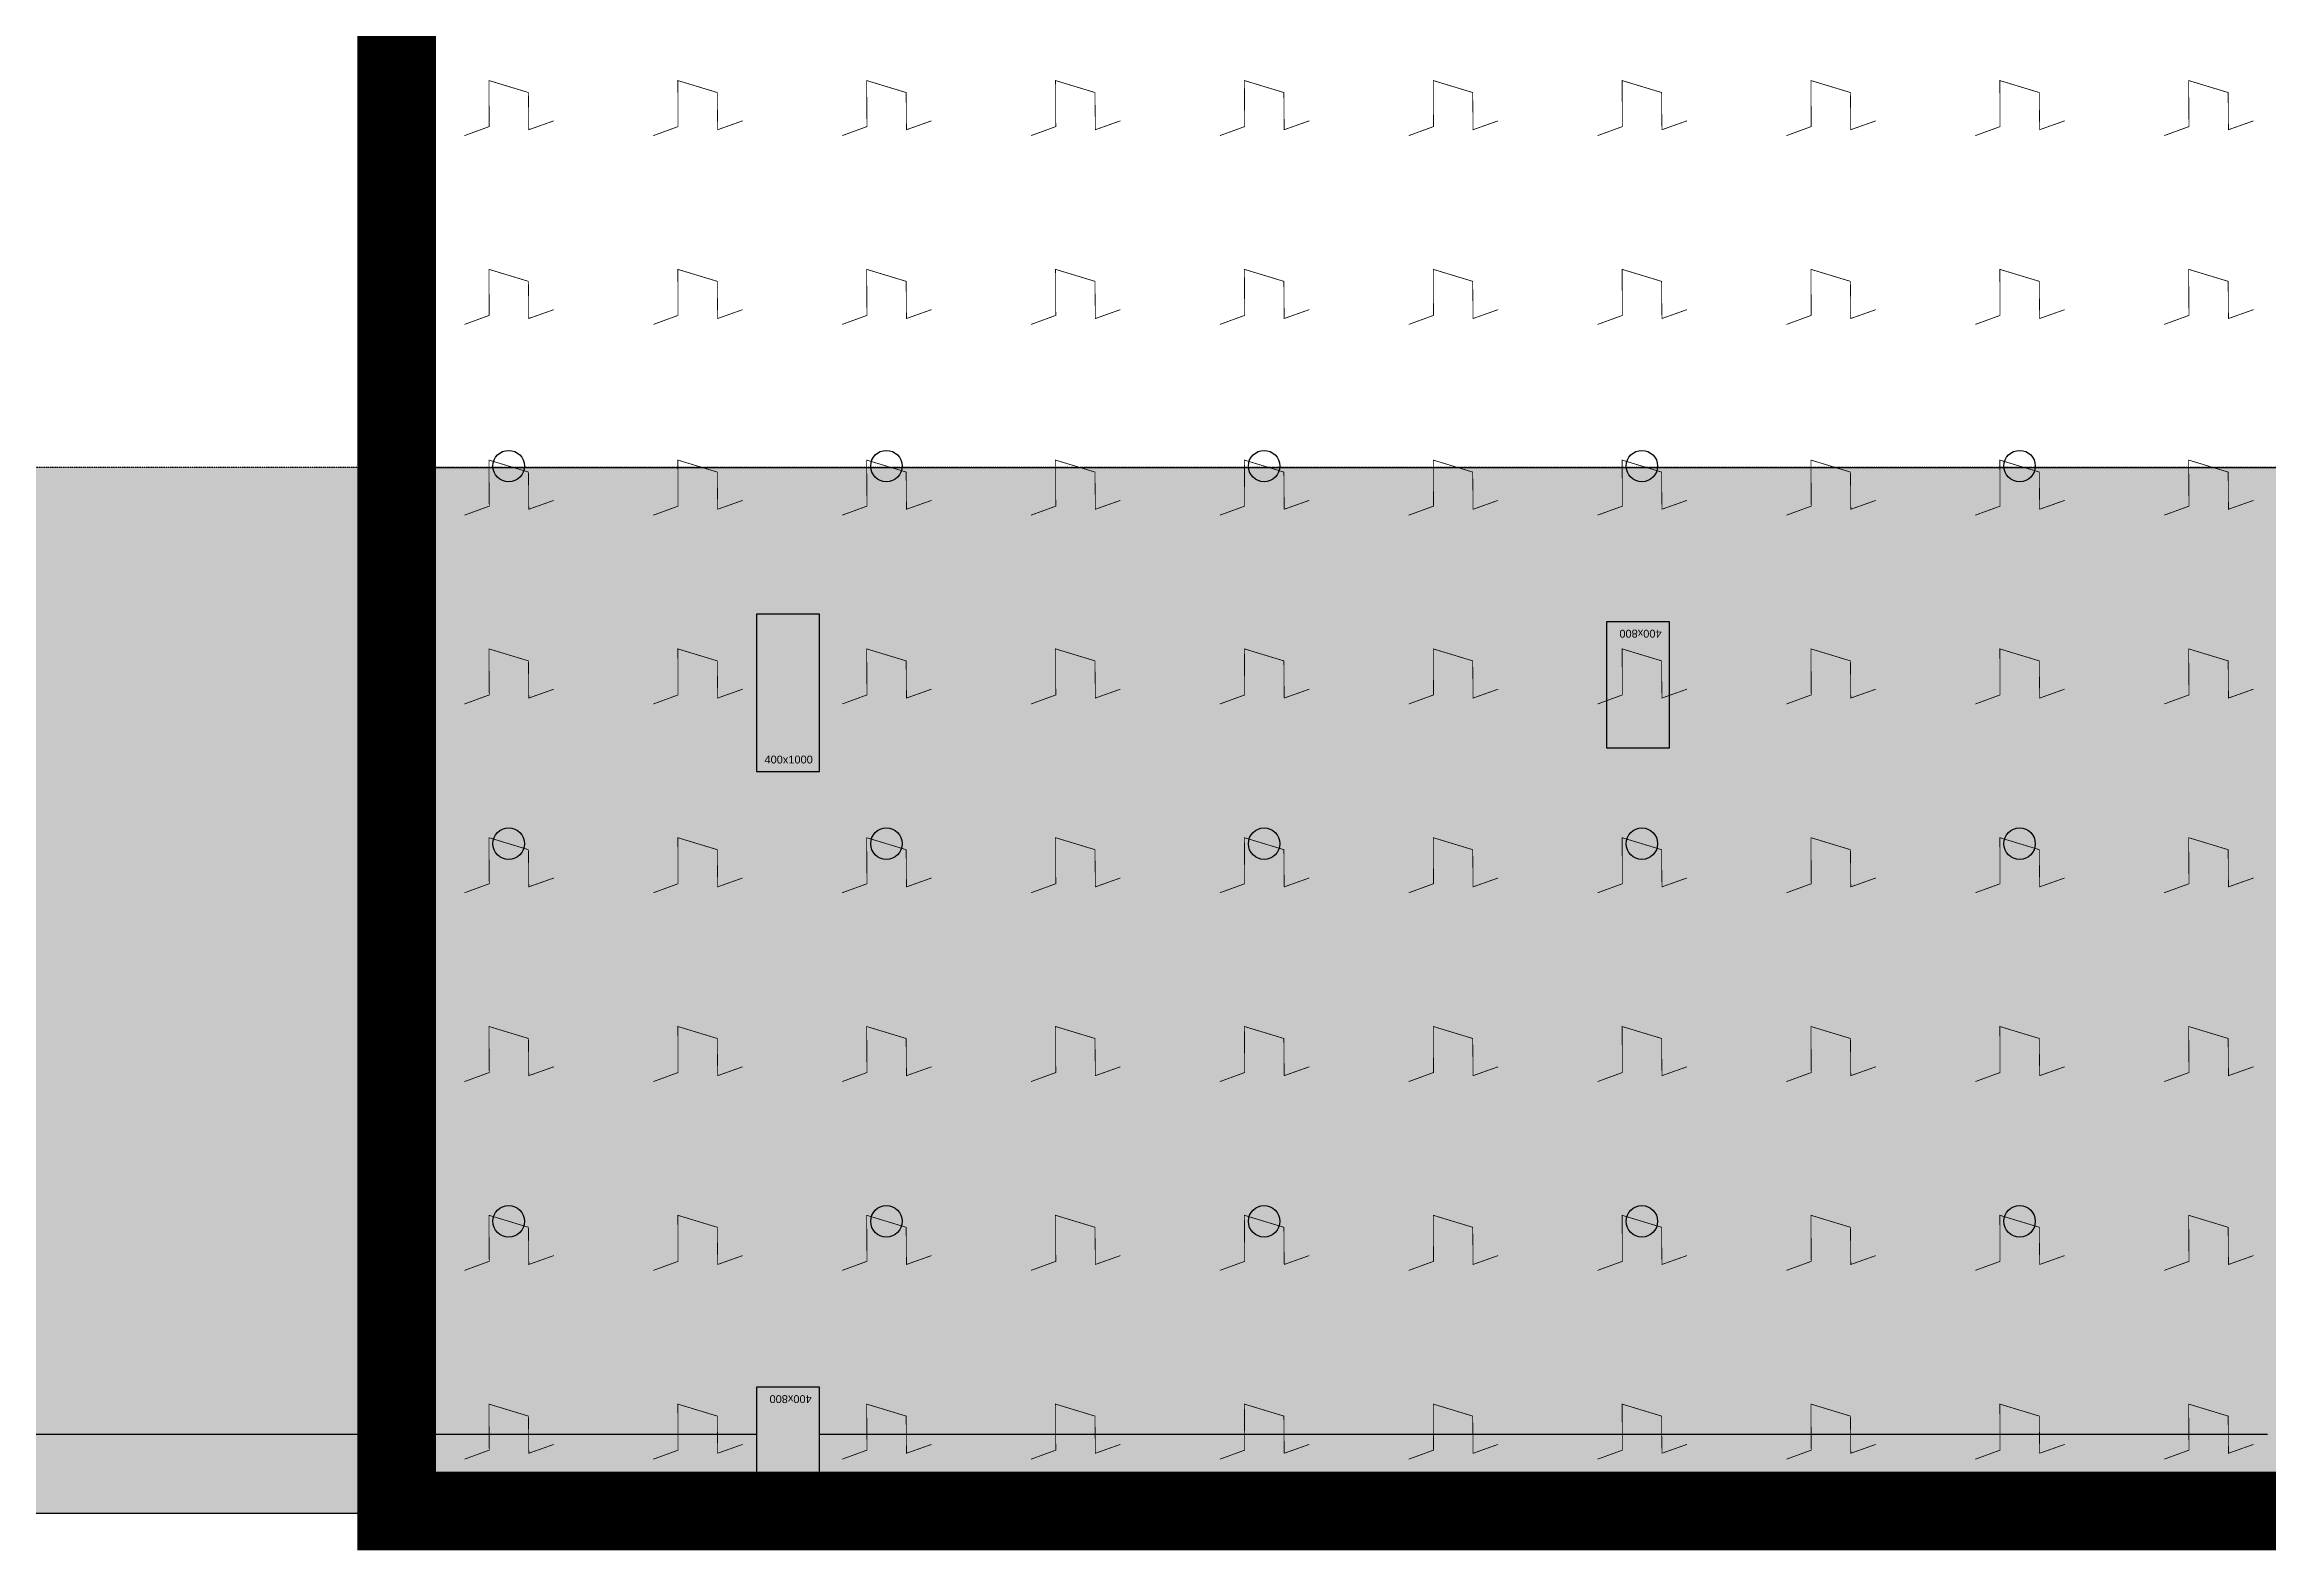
# Model space of a CAD drawing. Header units: millimetres. Extents: x 91591 to 1353697, y 75729 to 160586.
# Drawn here: x 1099954 to 1114079, y 90312 to 99885 of the extents above; entities that cross this region are included whole.
import ezdxf

# ---------------------------------------------------------------- set-up
doc = ezdxf.new("R2010")
doc.units = ezdxf.units.MM
doc.linetypes.add('HID', pattern=[2.5, 1.5, -1])
for name, color, linetype in [('8', 8, 'Continuous'), ('NX_BAR(D)', 7, 'Continuous'), ('S-FND_OUTLINE_지하주차장 기초', 4, 'HID'), ('S-HAT', 252, 'Continuous'), ('XR-지하주차장$0$A-CON', 2, 'Continuous'), ('XR-지하주차장$0$AA-COL', 2, 'Continuous'), ('기초', 7, 'Continuous')]:
    doc.layers.add(name, color=color, linetype=linetype)
doc.layers.add('DEFPOINT', color=142, linetype='Continuous', plot=False)
doc.styles.add('XR-지하주차장$0$Standard', font='arial.ttf')

# ---------------------------------------------------------------- blocks, each defined once
blk = doc.blocks.new('zw$D357')
at = {"layer": 'S-HAT'}
h = blk.add_hatch(dxfattribs=at)
h.set_pattern_fill('GRASS', color=256, scale=20)
h.set_pattern_definition([(90, (-331308.68, 2741039.9), (-359.21, 359.21), [95.25, -623.17]), (45, (-331308.7, 2741039.9), (-359.210245, 359.210245), [95.25, -412.75]), (135, (-331308.7, 2741039.9), (-359.210245, -359.210245), [95.25, -412.75])])
h.paths.add_polyline_path([(-65008, -55192), (-61014, -48545), (-9370, -48545), (-5377, -55192)])
at = {"layer": 'S-FND_OUTLINE_지하주차장 기초'}
blk.add_lwpolyline([(-9370, -48545), (-61014, -48545), (-65008, -55192), (-5377, -55192)], close=True, dxfattribs=at)
at = {"layer": 'XR-지하주차장$0$A-CON'}
for p, q in [((-54210, -54692), (-62210, -54692)), ((-44610, -54692), (-53810, -54692)), ((-70457, -55192), (0, -55192))]:
    blk.add_line(p, q, dxfattribs=at)
at = {"layer": 'XR-지하주차장$0$AA-COL'}
for points in [[(-54210, -50477), (-53810, -50477), (-53810, -49477), (-54210, -49477)], [(-48410, -49527), (-48810, -49527), (-48810, -50327), (-48410, -50327)], [(-53810, -54392), (-54210, -54392), (-54210, -55192), (-53810, -55192)]]:
    blk.add_lwpolyline(points, close=True, dxfattribs=at)
at = {"layer": '기초', "color": 6, "linetype": 'HID', "ltscale": 3, "const_width": 500}
blk.add_lwpolyline([(-56498, -55179), (-56498, -13109), (-51183, -13099), (-51183, -15035), (-51183, -15035), (-51183, -15047), (-37285, -15025), (-37298, -6685), (-14910, -6684), (-14910, -24464), (-14910, -24464), (-14910, -24477), (-13109, -24477), (-13109, -55179)], close=True, dxfattribs=at)
at = {"layer": 'Defpoints', "style": 'XR-지하주차장$0$Standard'}
for p in [(-48460, -49577), (-53860, -54442)]:
    blk.add_text('400x800', height=50, rotation=180, dxfattribs=at).set_placement(p)
blk.add_text('400x1000', height=50, dxfattribs=at).set_placement((-54160, -50427))

msp = doc.modelspace()

# ---------------------------------------------------------------- linework, layer by layer
at = {"color": 1}
for centre in [(1102903.7, 97205), (1105303.7, 97205), (1107703.7, 97205), (1110103.7, 97205), (1112503.7, 97205), (1102903.7, 94805), (1105303.7, 94805), (1107703.7, 94805), (1110103.7, 94805), (1112503.7, 94805), (1102903.7, 92405), (1105303.7, 92405), (1107703.7, 92405), (1110103.7, 92405), (1112503.7, 92405)]:
    msp.add_circle(centre, 100, dxfattribs=at)
at = {"layer": 'DEFPOINT', "linetype": 'HID', "ltscale": 3}
msp.add_lwpolyline([(1102190.8, 90562.3), (1102191.3, 132632.3), (1107505.6, 132643.2), (1107505.6, 130707.1), (1107505.6, 130707.1), (1107505.6, 130695), (1121404.1, 130716.7), (1121391.1, 139056.3), (1143779.3, 139057.8), (1143779.3, 121277.3), (1143779.4, 121277.3), (1143779.4, 121265.3), (1145579.8, 121265.3), (1145580.1, 90562.3)], close=True, dxfattribs=at)
at = {"layer": 'DEFPOINT'}
msp.add_lwpolyline([(1102190.9, 97196.9), (1145580.1, 97196.9), (1145580.1, 90550.1), (1102190.9, 90550.1)], close=True, dxfattribs=at)
at = {"layer": 'NX_BAR(D)', "color": 6, "const_width": 5}
for points in [[(1102622.3, 99305.2), (1102779.9, 99362.8), (1102778.3, 99655.4), (1103028.9, 99579.3), (1103031.3, 99343), (1103190.6, 99399.5)], [(1103822.3, 99305.2), (1103979.9, 99362.8), (1103978.3, 99655.4), (1104228.9, 99579.3), (1104231.3, 99343), (1104390.6, 99399.5)], [(1105022.3, 99305.2), (1105179.9, 99362.8), (1105178.3, 99655.4), (1105428.9, 99579.3), (1105431.3, 99343), (1105590.6, 99399.5)], [(1106222.3, 99305.2), (1106379.9, 99362.8), (1106378.3, 99655.4), (1106628.9, 99579.3), (1106631.3, 99343), (1106790.6, 99399.5)], [(1107422.3, 99305.2), (1107579.9, 99362.8), (1107578.3, 99655.4), (1107828.9, 99579.3), (1107831.3, 99343), (1107990.6, 99399.5)], [(1108622.3, 99305.2), (1108779.9, 99362.8), (1108778.3, 99655.4), (1109028.9, 99579.3), (1109031.3, 99343), (1109190.6, 99399.5)], [(1109822.3, 99305.2), (1109979.9, 99362.8), (1109978.3, 99655.4), (1110228.9, 99579.3), (1110231.3, 99343), (1110390.6, 99399.5)], [(1111022.3, 99305.2), (1111179.9, 99362.8), (1111178.3, 99655.4), (1111428.9, 99579.3), (1111431.3, 99343), (1111590.6, 99399.5)], [(1112222.3, 99305.2), (1112379.9, 99362.8), (1112378.3, 99655.4), (1112628.9, 99579.3), (1112631.3, 99343), (1112790.6, 99399.5)], [(1113422.3, 99305.2), (1113579.9, 99362.8), (1113578.3, 99655.4), (1113828.9, 99579.3), (1113831.3, 99343), (1113990.6, 99399.5)], [(1102622.3, 98105.2), (1102779.9, 98162.8), (1102778.3, 98455.4), (1103028.9, 98379.3), (1103031.3, 98143), (1103190.6, 98199.5)], [(1103822.3, 98105.2), (1103979.9, 98162.8), (1103978.3, 98455.4), (1104228.9, 98379.3), (1104231.3, 98143), (1104390.6, 98199.5)], [(1105022.3, 98105.2), (1105179.9, 98162.8), (1105178.3, 98455.4), (1105428.9, 98379.3), (1105431.3, 98143), (1105590.6, 98199.5)], [(1106222.3, 98105.2), (1106379.9, 98162.8), (1106378.3, 98455.4), (1106628.9, 98379.3), (1106631.3, 98143), (1106790.6, 98199.5)], [(1107422.3, 98105.2), (1107579.9, 98162.8), (1107578.3, 98455.4), (1107828.9, 98379.3), (1107831.3, 98143), (1107990.6, 98199.5)], [(1108622.3, 98105.2), (1108779.9, 98162.8), (1108778.3, 98455.4), (1109028.9, 98379.3), (1109031.3, 98143), (1109190.6, 98199.5)], [(1109822.3, 98105.2), (1109979.9, 98162.8), (1109978.3, 98455.4), (1110228.9, 98379.3), (1110231.3, 98143), (1110390.6, 98199.5)], [(1111022.3, 98105.2), (1111179.9, 98162.8), (1111178.3, 98455.4), (1111428.9, 98379.3), (1111431.3, 98143), (1111590.6, 98199.5)], [(1112222.3, 98105.2), (1112379.9, 98162.8), (1112378.3, 98455.4), (1112628.9, 98379.3), (1112631.3, 98143), (1112790.6, 98199.5)], [(1113422.3, 98105.2), (1113579.9, 98162.8), (1113578.3, 98455.4), (1113828.9, 98379.3), (1113831.3, 98143), (1113990.6, 98199.5)]]:
    msp.add_lwpolyline(points, dxfattribs=at)
at = {"layer": 'NX_BAR(D)', "color": 1, "const_width": 5}
for points in [[(1102622.4, 96892.9), (1102780, 96950.5), (1102778.4, 97243.1), (1103029, 97167), (1103031.4, 96930.7), (1103190.6, 96987.2)], [(1103822.4, 96892.9), (1103980, 96950.5), (1103978.4, 97243.1), (1104229, 97167), (1104231.4, 96930.7), (1104390.6, 96987.2)], [(1105022.4, 96892.9), (1105180, 96950.5), (1105178.4, 97243.1), (1105429, 97167), (1105431.4, 96930.7), (1105590.6, 96987.2)], [(1106222.4, 96892.9), (1106380, 96950.5), (1106378.4, 97243.1), (1106629, 97167), (1106631.4, 96930.7), (1106790.6, 96987.2)], [(1107422.4, 96892.9), (1107580, 96950.5), (1107578.4, 97243.1), (1107829, 97167), (1107831.4, 96930.7), (1107990.6, 96987.2)], [(1108622.4, 96892.9), (1108780, 96950.5), (1108778.4, 97243.1), (1109029, 97167), (1109031.4, 96930.7), (1109190.6, 96987.2)], [(1109822.4, 96892.9), (1109980, 96950.5), (1109978.4, 97243.1), (1110229, 97167), (1110231.4, 96930.7), (1110390.6, 96987.2)], [(1111022.4, 96892.9), (1111180, 96950.5), (1111178.4, 97243.1), (1111429, 97167), (1111431.4, 96930.7), (1111590.6, 96987.2)], [(1112222.4, 96892.9), (1112380, 96950.5), (1112378.4, 97243.1), (1112629, 97167), (1112631.4, 96930.7), (1112790.6, 96987.2)], [(1113422.4, 96892.9), (1113580, 96950.5), (1113578.4, 97243.1), (1113829, 97167), (1113831.4, 96930.7), (1113990.6, 96987.2)], [(1102622.4, 95692.9), (1102780, 95750.5), (1102778.4, 96043.1), (1103029, 95967), (1103031.4, 95730.7), (1103190.6, 95787.2)], [(1103822.4, 95692.9), (1103980, 95750.5), (1103978.4, 96043.1), (1104229, 95967), (1104231.4, 95730.7), (1104390.6, 95787.2)], [(1105022.4, 95692.9), (1105180, 95750.5), (1105178.4, 96043.1), (1105429, 95967), (1105431.4, 95730.7), (1105590.6, 95787.2)], [(1106222.4, 95692.9), (1106380, 95750.5), (1106378.4, 96043.1), (1106629, 95967), (1106631.4, 95730.7), (1106790.6, 95787.2)], [(1107422.4, 95692.9), (1107580, 95750.5), (1107578.4, 96043.1), (1107829, 95967), (1107831.4, 95730.7), (1107990.6, 95787.2)], [(1108622.4, 95692.9), (1108780, 95750.5), (1108778.4, 96043.1), (1109029, 95967), (1109031.4, 95730.7), (1109190.6, 95787.2)], [(1109822.4, 95692.9), (1109980, 95750.5), (1109978.4, 96043.1), (1110229, 95967), (1110231.4, 95730.7), (1110390.6, 95787.2)], [(1111022.4, 95692.9), (1111180, 95750.5), (1111178.4, 96043.1), (1111429, 95967), (1111431.4, 95730.7), (1111590.6, 95787.2)], [(1112222.4, 95692.9), (1112380, 95750.5), (1112378.4, 96043.1), (1112629, 95967), (1112631.4, 95730.7), (1112790.6, 95787.2)], [(1113422.4, 95692.9), (1113580, 95750.5), (1113578.4, 96043.1), (1113829, 95967), (1113831.4, 95730.7), (1113990.6, 95787.2)], [(1102622.4, 94492.9), (1102780, 94550.5), (1102778.4, 94843.1), (1103029, 94767), (1103031.4, 94530.7), (1103190.6, 94587.2)], [(1103822.4, 94492.9), (1103980, 94550.5), (1103978.4, 94843.1), (1104229, 94767), (1104231.4, 94530.7), (1104390.6, 94587.2)], [(1105022.4, 94492.9), (1105180, 94550.5), (1105178.4, 94843.1), (1105429, 94767), (1105431.4, 94530.7), (1105590.6, 94587.2)], [(1106222.4, 94492.9), (1106380, 94550.5), (1106378.4, 94843.1), (1106629, 94767), (1106631.4, 94530.7), (1106790.6, 94587.2)], [(1107422.4, 94492.9), (1107580, 94550.5), (1107578.4, 94843.1), (1107829, 94767), (1107831.4, 94530.7), (1107990.6, 94587.2)], [(1108622.4, 94492.9), (1108780, 94550.5), (1108778.4, 94843.1), (1109029, 94767), (1109031.4, 94530.7), (1109190.6, 94587.2)], [(1109822.4, 94492.9), (1109980, 94550.5), (1109978.4, 94843.1), (1110229, 94767), (1110231.4, 94530.7), (1110390.6, 94587.2)], [(1111022.4, 94492.9), (1111180, 94550.5), (1111178.4, 94843.1), (1111429, 94767), (1111431.4, 94530.7), (1111590.6, 94587.2)], [(1112222.4, 94492.9), (1112380, 94550.5), (1112378.4, 94843.1), (1112629, 94767), (1112631.4, 94530.7), (1112790.6, 94587.2)], [(1113422.4, 94492.9), (1113580, 94550.5), (1113578.4, 94843.1), (1113829, 94767), (1113831.4, 94530.7), (1113990.6, 94587.2)], [(1102622.4, 93292.9), (1102780, 93350.5), (1102778.4, 93643.1), (1103029, 93567), (1103031.4, 93330.7), (1103190.6, 93387.2)], [(1103822.4, 93292.9), (1103980, 93350.5), (1103978.4, 93643.1), (1104229, 93567), (1104231.4, 93330.7), (1104390.6, 93387.2)], [(1105022.4, 93292.9), (1105180, 93350.5), (1105178.4, 93643.1), (1105429, 93567), (1105431.4, 93330.7), (1105590.6, 93387.2)], [(1106222.4, 93292.9), (1106380, 93350.5), (1106378.4, 93643.1), (1106629, 93567), (1106631.4, 93330.7), (1106790.6, 93387.2)], [(1107422.4, 93292.9), (1107580, 93350.5), (1107578.4, 93643.1), (1107829, 93567), (1107831.4, 93330.7), (1107990.6, 93387.2)], [(1108622.4, 93292.9), (1108780, 93350.5), (1108778.4, 93643.1), (1109029, 93567), (1109031.4, 93330.7), (1109190.6, 93387.2)], [(1109822.4, 93292.9), (1109980, 93350.5), (1109978.4, 93643.1), (1110229, 93567), (1110231.4, 93330.7), (1110390.6, 93387.2)], [(1111022.4, 93292.9), (1111180, 93350.5), (1111178.4, 93643.1), (1111429, 93567), (1111431.4, 93330.7), (1111590.6, 93387.2)], [(1112222.4, 93292.9), (1112380, 93350.5), (1112378.4, 93643.1), (1112629, 93567), (1112631.4, 93330.7), (1112790.6, 93387.2)], [(1113422.4, 93292.9), (1113580, 93350.5), (1113578.4, 93643.1), (1113829, 93567), (1113831.4, 93330.7), (1113990.6, 93387.2)], [(1102622.4, 92092.9), (1102780, 92150.5), (1102778.4, 92443.1), (1103029, 92367), (1103031.4, 92130.7), (1103190.6, 92187.2)], [(1103822.4, 92092.9), (1103980, 92150.5), (1103978.4, 92443.1), (1104229, 92367), (1104231.4, 92130.7), (1104390.6, 92187.2)], [(1105022.4, 92092.9), (1105180, 92150.5), (1105178.4, 92443.1), (1105429, 92367), (1105431.4, 92130.7), (1105590.6, 92187.2)], [(1106222.4, 92092.9), (1106380, 92150.5), (1106378.4, 92443.1), (1106629, 92367), (1106631.4, 92130.7), (1106790.6, 92187.2)], [(1107422.4, 92092.9), (1107580, 92150.5), (1107578.4, 92443.1), (1107829, 92367), (1107831.4, 92130.7), (1107990.6, 92187.2)], [(1108622.4, 92092.9), (1108780, 92150.5), (1108778.4, 92443.1), (1109029, 92367), (1109031.4, 92130.7), (1109190.6, 92187.2)], [(1109822.4, 92092.9), (1109980, 92150.5), (1109978.4, 92443.1), (1110229, 92367), (1110231.4, 92130.7), (1110390.6, 92187.2)], [(1111022.4, 92092.9), (1111180, 92150.5), (1111178.4, 92443.1), (1111429, 92367), (1111431.4, 92130.7), (1111590.6, 92187.2)], [(1112222.4, 92092.9), (1112380, 92150.5), (1112378.4, 92443.1), (1112629, 92367), (1112631.4, 92130.7), (1112790.6, 92187.2)], [(1113422.4, 92092.9), (1113580, 92150.5), (1113578.4, 92443.1), (1113829, 92367), (1113831.4, 92130.7), (1113990.6, 92187.2)], [(1102622.4, 90892.9), (1102780, 90950.5), (1102778.4, 91243.1), (1103029, 91167), (1103031.4, 90930.7), (1103190.6, 90987.2)], [(1103822.4, 90892.9), (1103980, 90950.5), (1103978.4, 91243.1), (1104229, 91167), (1104231.4, 90930.7), (1104390.6, 90987.2)], [(1105022.4, 90892.9), (1105180, 90950.5), (1105178.4, 91243.1), (1105429, 91167), (1105431.4, 90930.7), (1105590.6, 90987.2)], [(1106222.4, 90892.9), (1106380, 90950.5), (1106378.4, 91243.1), (1106629, 91167), (1106631.4, 90930.7), (1106790.6, 90987.2)], [(1107422.4, 90892.9), (1107580, 90950.5), (1107578.4, 91243.1), (1107829, 91167), (1107831.4, 90930.7), (1107990.6, 90987.2)], [(1108622.4, 90892.9), (1108780, 90950.5), (1108778.4, 91243.1), (1109029, 91167), (1109031.4, 90930.7), (1109190.6, 90987.2)], [(1109822.4, 90892.9), (1109980, 90950.5), (1109978.4, 91243.1), (1110229, 91167), (1110231.4, 90930.7), (1110390.6, 90987.2)], [(1111022.4, 90892.9), (1111180, 90950.5), (1111178.4, 91243.1), (1111429, 91167), (1111431.4, 90930.7), (1111590.6, 90987.2)], [(1112222.4, 90892.9), (1112380, 90950.5), (1112378.4, 91243.1), (1112629, 91167), (1112631.4, 90930.7), (1112790.6, 90987.2)], [(1113422.4, 90892.9), (1113580, 90950.5), (1113578.4, 91243.1), (1113829, 91167), (1113831.4, 90930.7), (1113990.6, 90987.2)]]:
    msp.add_lwpolyline(points, dxfattribs=at)

# ---------------------------------------------------------------- block references
at = {"layer": '8'}
msp.add_blockref('zw$D357', (1158689, 145741.8), dxfattribs=at)

doc.saveas('drawing.dxf')
